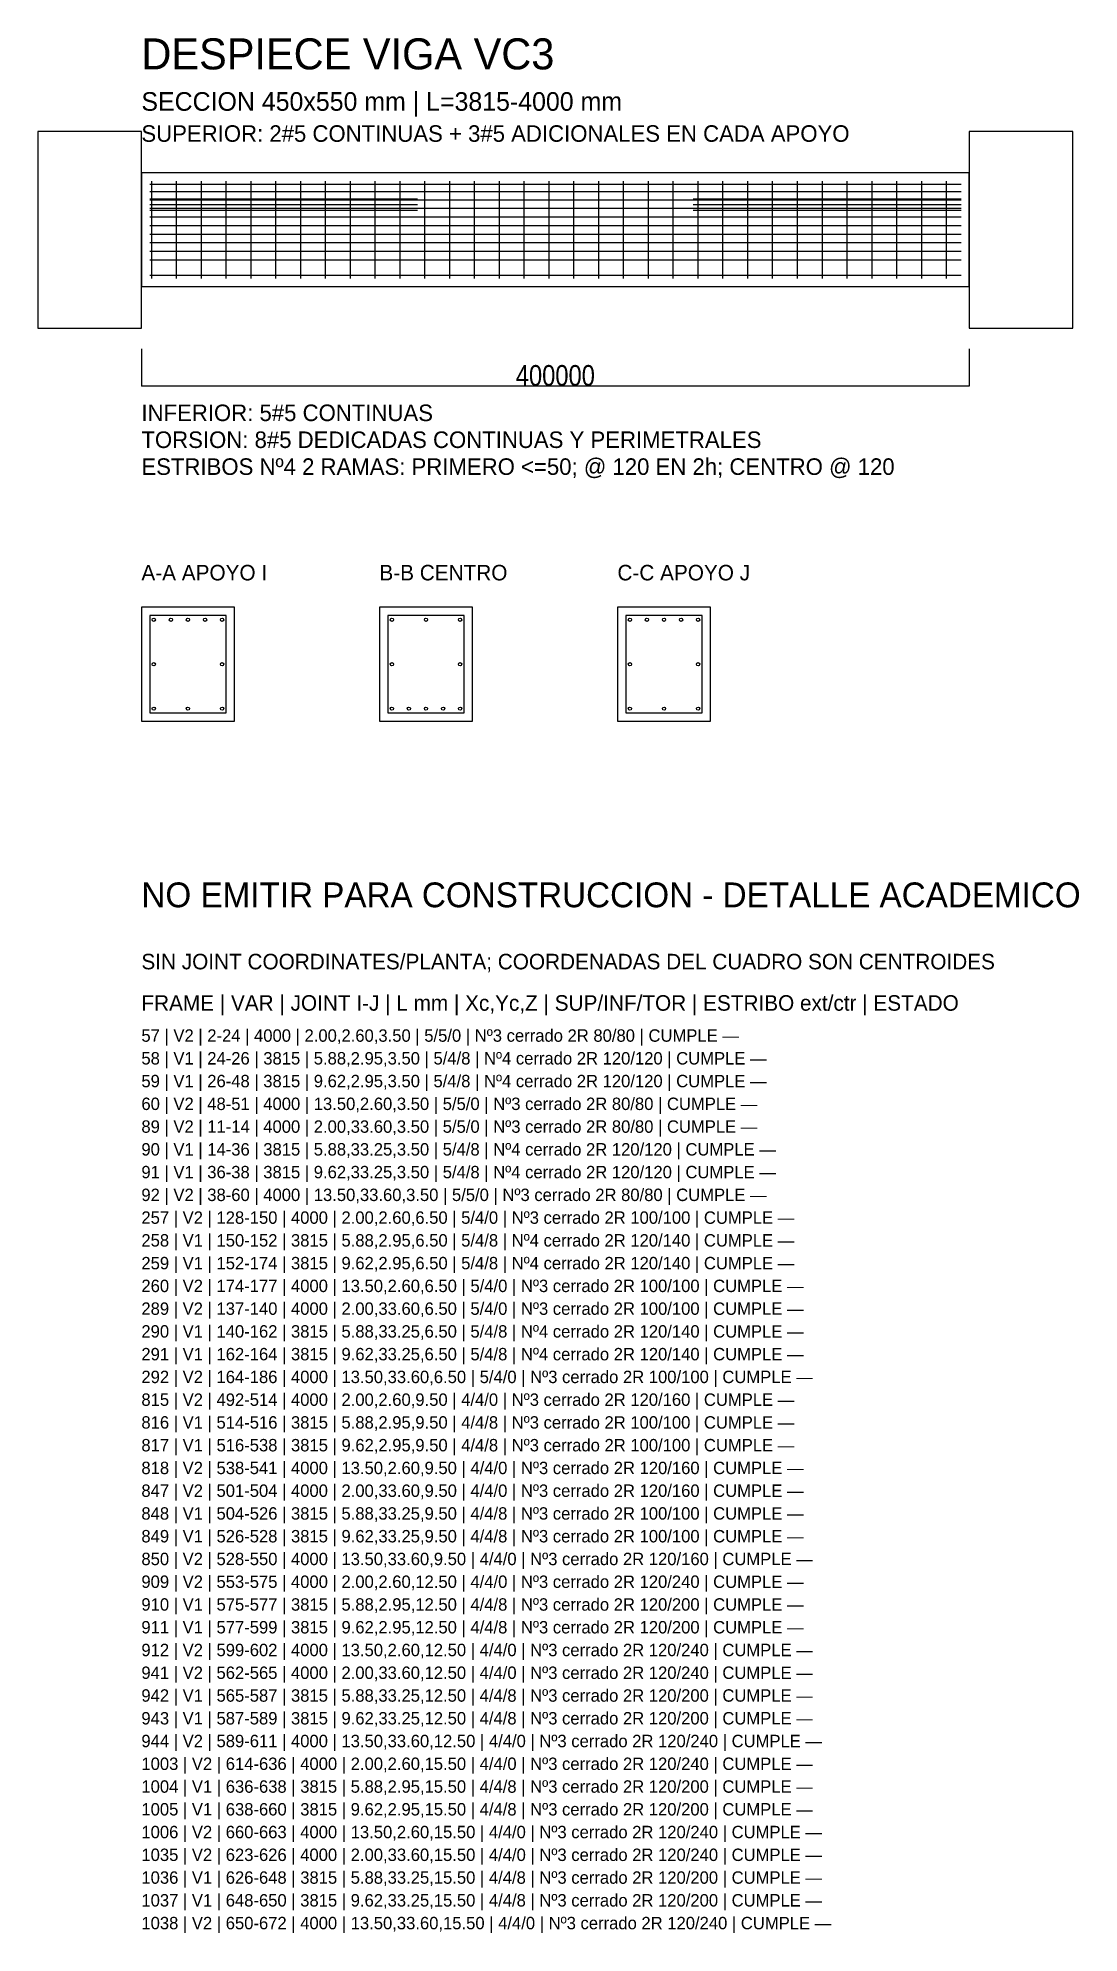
# Model space of a CAD drawing. Header units: metres. Extents: x -500 to 4530, y -7958 to 1202.
import ezdxf

# ---------------------------------------------------------------- set-up
doc = ezdxf.new("R2010")
doc.units = ezdxf.units.M
for name, color, linetype in [('ACERO_INF', 1, 'Continuous'), ('ACERO_SUP', 5, 'Continuous'), ('ACERO_TOR', 30, 'Continuous'), ('ALERTA', 1, 'Continuous'), ('CONTORNO', 7, 'Continuous'), ('COTAS', 3, 'Continuous'), ('ESTRIBOS', 8, 'Continuous'), ('TEXTO', 7, 'Continuous')]:
    doc.layers.add(name, color=color, linetype=linetype)
doc.styles.add('OpenSansCondensed-Light', font='OpenSansCondensed-Light.ttf')
doc.dimstyles.new('EZDXF', dxfattribs={"dimtxt": 0.25, "dimasz": 0.175, "dimexe": 0.375, "dimexo": 0.125, "dimgap": 0.1, "dimtad": 1, "dimlfac": 100, "dimzin": 12, "dimdsep": 46, "dimtxsty": 'OpenSansCondensed-Light', "dimblk": 'ARCHTICK', "dimcen": 2.5, "dimazin": 3, "dimtfac": 0.5, "dimtmove": 2, "dimatfit": 3})

# ---------------------------------------------------------------- blocks, each defined once
blk = doc.blocks.new('_ARCHTICK')
at = {"color": 0, "linetype": 'BYBLOCK', "const_width": 0.15}
blk.add_lwpolyline([(-0.5, -0.5), (0.5, 0.5)], dxfattribs=at)

msp = doc.modelspace()

# ---------------------------------------------------------------- linework, layer by layer
at = {"layer": 'ACERO_INF'}
msp.add_line((40, 55), (3960, 55), dxfattribs=at)
msp.add_line((40, 55), (3960, 55), dxfattribs=at)
msp.add_line((40, 55), (3960, 55), dxfattribs=at)
msp.add_line((40, 55), (3960, 55), dxfattribs=at)
msp.add_line((40, 55), (3960, 55), dxfattribs=at)
for centre in [(60, -2040), (390, -2040), (1210, -2040), (1292.5, -2040), (1375, -2040), (1457.5, -2040), (1540, -2040), (2360, -2040), (2690, -2040)]:
    msp.add_circle(centre, 7.95, dxfattribs=at)
at = {"layer": 'ACERO_SUP'}
for p, q in [((40, 495), (3960, 495)), ((40, 460), (3960, 460)), ((40, 425), (1333.33333, 425)), ((40, 397), (1333.33333, 397)), ((40, 369), (1333.33333, 369)), ((2666.66667, 425), (3960, 425)), ((2666.66667, 397), (3960, 397)), ((2666.66667, 369), (3960, 369))]:
    msp.add_line(p, q, dxfattribs=at)
for centre in [(60, -1610), (142.5, -1610), (225, -1610), (307.5, -1610), (390, -1610), (1210, -1610), (1540, -1610), (2360, -1610), (2442.5, -1610), (2525, -1610), (2607.5, -1610), (2690, -1610)]:
    msp.add_circle(centre, 7.95, dxfattribs=at)
at = {"layer": 'ACERO_TOR'}
for p, q in [((40, 420), (3960, 420)), ((40, 378.57143), (3960, 378.57143)), ((40, 337.14286), (3960, 337.14286)), ((40, 295.71429), (3960, 295.71429)), ((40, 254.28571), (3960, 254.28571)), ((40, 212.85714), (3960, 212.85714)), ((40, 171.42857), (3960, 171.42857)), ((40, 130), (3960, 130))]:
    msp.add_line(p, q, dxfattribs=at)
for centre in [(60, -1610), (225, -1610), (390, -1610), (1210, -1610), (1375, -1610), (1540, -1610), (2360, -1610), (2525, -1610), (2690, -1610), (60, -1825), (390, -1825), (1210, -1825), (1540, -1825), (2360, -1825), (2690, -1825), (60, -2040), (225, -2040), (390, -2040), (1210, -2040), (1375, -2040), (1540, -2040), (2360, -2040), (2525, -2040), (2690, -2040)]:
    msp.add_circle(centre, 7.95, dxfattribs=at)
at = {"layer": 'CONTORNO'}
for points in [[(-500, -200), (0, -200), (0, 750), (-500, 750)], [(4000, -200), (4500, -200), (4500, 750), (4000, 750)], [(0, 0), (4000, 0), (4000, 550), (0, 550)], [(0, -2100), (450, -2100), (450, -1550), (0, -1550)], [(1150, -2100), (1600, -2100), (1600, -1550), (1150, -1550)], [(2300, -2100), (2750, -2100), (2750, -1550), (2300, -1550)]]:
    msp.add_lwpolyline(points, close=True, dxfattribs=at)
at = {"layer": 'ESTRIBOS'}
for p, q in [((50, 40), (50, 510)), ((170, 40), (170, 510)), ((290, 40), (290, 510)), ((410, 40), (410, 510)), ((530, 40), (530, 510)), ((650, 40), (650, 510)), ((770, 40), (770, 510)), ((890, 40), (890, 510)), ((1010, 40), (1010, 510)), ((1130, 40), (1130, 510)), ((1250, 40), (1250, 510)), ((1370, 40), (1370, 510)), ((1490, 40), (1490, 510)), ((1610, 40), (1610, 510)), ((1730, 40), (1730, 510)), ((1850, 40), (1850, 510)), ((1970, 40), (1970, 510)), ((2090, 40), (2090, 510)), ((2210, 40), (2210, 510)), ((2330, 40), (2330, 510)), ((2450, 40), (2450, 510)), ((2570, 40), (2570, 510)), ((2690, 40), (2690, 510)), ((2810, 40), (2810, 510)), ((2930, 40), (2930, 510)), ((3050, 40), (3050, 510)), ((3170, 40), (3170, 510)), ((3290, 40), (3290, 510)), ((3410, 40), (3410, 510)), ((3530, 40), (3530, 510)), ((3650, 40), (3650, 510)), ((3770, 40), (3770, 510)), ((3890, 40), (3890, 510))]:
    msp.add_line(p, q, dxfattribs=at)
for points in [[(40, -2060), (410, -2060), (410, -1590), (40, -1590)], [(1190, -2060), (1560, -2060), (1560, -1590), (1190, -1590)], [(2340, -2060), (2710, -2060), (2710, -1590), (2340, -1590)]]:
    msp.add_lwpolyline(points, close=True, dxfattribs=at)

# ---------------------------------------------------------------- texts
at = {"layer": 'ACERO_INF'}
msp.add_text('INFERIOR: 5#5 CONTINUAS', height=80, dxfattribs=at).set_placement((0, -650))
at = {"layer": 'ACERO_SUP'}
msp.add_text('SUPERIOR: 2#5 CONTINUAS + 3#5 ADICIONALES EN CADA APOYO', height=80, dxfattribs=at).set_placement((0, 700))
at = {"layer": 'ACERO_TOR'}
msp.add_text('TORSION: 8#5 DEDICADAS CONTINUAS Y PERIMETRALES', height=80, dxfattribs=at).set_placement((0, -780))
at = {"layer": 'ALERTA'}
for s, height, p in [('NO EMITIR PARA CONSTRUCCION - DETALLE ACADEMICO', 120, (0, -3000)), ('SIN JOINT COORDINATES/PLANTA; COORDENADAS DEL CUADRO SON CENTROIDES', 75, (0, -3300))]:
    msp.add_text(s, height=height, dxfattribs=at).set_placement(p)
at = {"layer": 'TEXTO'}
for s, height, p in [('DESPIECE VIGA VC3', 150, (0, 1050)), ('SECCION 450x550 mm | L=3815-4000 mm', 90, (0, 850)), ('ESTRIBOS Nº4 2 RAMAS: PRIMERO <=50; @ 120 EN 2h; CENTRO @ 120', 80, (0, -910)), ('A-A APOYO I', 75, (0, -1420)), ('B-B CENTRO', 75, (1150, -1420)), ('C-C APOYO J', 75, (2300, -1420)), ('FRAME | VAR | JOINT I-J | L mm | Xc,Yc,Z | SUP/INF/TOR | ESTRIBO ext/ctr | ESTADO', 75, (0, -3500)), ('57 | V2 | 2-24 | 4000 | 2.00,2.60,3.50 | 5/5/0 | Nº3 cerrado 2R 80/80 | CUMPLE —', 60, (0, -3650)), ('58 | V1 | 24-26 | 3815 | 5.88,2.95,3.50 | 5/4/8 | Nº4 cerrado 2R 120/120 | CUMPLE —', 60, (0, -3760)), ('59 | V1 | 26-48 | 3815 | 9.62,2.95,3.50 | 5/4/8 | Nº4 cerrado 2R 120/120 | CUMPLE —', 60, (0, -3870)), ('60 | V2 | 48-51 | 4000 | 13.50,2.60,3.50 | 5/5/0 | Nº3 cerrado 2R 80/80 | CUMPLE —', 60, (0, -3980)), ('89 | V2 | 11-14 | 4000 | 2.00,33.60,3.50 | 5/5/0 | Nº3 cerrado 2R 80/80 | CUMPLE —', 60, (0, -4090)), ('90 | V1 | 14-36 | 3815 | 5.88,33.25,3.50 | 5/4/8 | Nº4 cerrado 2R 120/120 | CUMPLE —', 60, (0, -4200)), ('91 | V1 | 36-38 | 3815 | 9.62,33.25,3.50 | 5/4/8 | Nº4 cerrado 2R 120/120 | CUMPLE —', 60, (0, -4310)), ('92 | V2 | 38-60 | 4000 | 13.50,33.60,3.50 | 5/5/0 | Nº3 cerrado 2R 80/80 | CUMPLE —', 60, (0, -4420)), ('257 | V2 | 128-150 | 4000 | 2.00,2.60,6.50 | 5/4/0 | Nº3 cerrado 2R 100/100 | CUMPLE —', 60, (0, -4530)), ('258 | V1 | 150-152 | 3815 | 5.88,2.95,6.50 | 5/4/8 | Nº4 cerrado 2R 120/140 | CUMPLE —', 60, (0, -4640)), ('259 | V1 | 152-174 | 3815 | 9.62,2.95,6.50 | 5/4/8 | Nº4 cerrado 2R 120/140 | CUMPLE —', 60, (0, -4750)), ('260 | V2 | 174-177 | 4000 | 13.50,2.60,6.50 | 5/4/0 | Nº3 cerrado 2R 100/100 | CUMPLE —', 60, (0, -4860)), ('289 | V2 | 137-140 | 4000 | 2.00,33.60,6.50 | 5/4/0 | Nº3 cerrado 2R 100/100 | CUMPLE —', 60, (0, -4970)), ('290 | V1 | 140-162 | 3815 | 5.88,33.25,6.50 | 5/4/8 | Nº4 cerrado 2R 120/140 | CUMPLE —', 60, (0, -5080)), ('291 | V1 | 162-164 | 3815 | 9.62,33.25,6.50 | 5/4/8 | Nº4 cerrado 2R 120/140 | CUMPLE —', 60, (0, -5190)), ('292 | V2 | 164-186 | 4000 | 13.50,33.60,6.50 | 5/4/0 | Nº3 cerrado 2R 100/100 | CUMPLE —', 60, (0, -5300)), ('815 | V2 | 492-514 | 4000 | 2.00,2.60,9.50 | 4/4/0 | Nº3 cerrado 2R 120/160 | CUMPLE —', 60, (0, -5410)), ('816 | V1 | 514-516 | 3815 | 5.88,2.95,9.50 | 4/4/8 | Nº3 cerrado 2R 100/100 | CUMPLE —', 60, (0, -5520)), ('817 | V1 | 516-538 | 3815 | 9.62,2.95,9.50 | 4/4/8 | Nº3 cerrado 2R 100/100 | CUMPLE —', 60, (0, -5630)), ('818 | V2 | 538-541 | 4000 | 13.50,2.60,9.50 | 4/4/0 | Nº3 cerrado 2R 120/160 | CUMPLE —', 60, (0, -5740)), ('847 | V2 | 501-504 | 4000 | 2.00,33.60,9.50 | 4/4/0 | Nº3 cerrado 2R 120/160 | CUMPLE —', 60, (0, -5850)), ('848 | V1 | 504-526 | 3815 | 5.88,33.25,9.50 | 4/4/8 | Nº3 cerrado 2R 100/100 | CUMPLE —', 60, (0, -5960)), ('849 | V1 | 526-528 | 3815 | 9.62,33.25,9.50 | 4/4/8 | Nº3 cerrado 2R 100/100 | CUMPLE —', 60, (0, -6070)), ('850 | V2 | 528-550 | 4000 | 13.50,33.60,9.50 | 4/4/0 | Nº3 cerrado 2R 120/160 | CUMPLE —', 60, (0, -6180)), ('909 | V2 | 553-575 | 4000 | 2.00,2.60,12.50 | 4/4/0 | Nº3 cerrado 2R 120/240 | CUMPLE —', 60, (0, -6290)), ('910 | V1 | 575-577 | 3815 | 5.88,2.95,12.50 | 4/4/8 | Nº3 cerrado 2R 120/200 | CUMPLE —', 60, (0, -6400)), ('911 | V1 | 577-599 | 3815 | 9.62,2.95,12.50 | 4/4/8 | Nº3 cerrado 2R 120/200 | CUMPLE —', 60, (0, -6510)), ('912 | V2 | 599-602 | 4000 | 13.50,2.60,12.50 | 4/4/0 | Nº3 cerrado 2R 120/240 | CUMPLE —', 60, (0, -6620)), ('941 | V2 | 562-565 | 4000 | 2.00,33.60,12.50 | 4/4/0 | Nº3 cerrado 2R 120/240 | CUMPLE —', 60, (0, -6730)), ('942 | V1 | 565-587 | 3815 | 5.88,33.25,12.50 | 4/4/8 | Nº3 cerrado 2R 120/200 | CUMPLE —', 60, (0, -6840)), ('943 | V1 | 587-589 | 3815 | 9.62,33.25,12.50 | 4/4/8 | Nº3 cerrado 2R 120/200 | CUMPLE —', 60, (0, -6950)), ('944 | V2 | 589-611 | 4000 | 13.50,33.60,12.50 | 4/4/0 | Nº3 cerrado 2R 120/240 | CUMPLE —', 60, (0, -7060)), ('1003 | V2 | 614-636 | 4000 | 2.00,2.60,15.50 | 4/4/0 | Nº3 cerrado 2R 120/240 | CUMPLE —', 60, (0, -7170)), ('1004 | V1 | 636-638 | 3815 | 5.88,2.95,15.50 | 4/4/8 | Nº3 cerrado 2R 120/200 | CUMPLE —', 60, (0, -7280)), ('1005 | V1 | 638-660 | 3815 | 9.62,2.95,15.50 | 4/4/8 | Nº3 cerrado 2R 120/200 | CUMPLE —', 60, (0, -7390)), ('1006 | V2 | 660-663 | 4000 | 13.50,2.60,15.50 | 4/4/0 | Nº3 cerrado 2R 120/240 | CUMPLE —', 60, (0, -7500)), ('1035 | V2 | 623-626 | 4000 | 2.00,33.60,15.50 | 4/4/0 | Nº3 cerrado 2R 120/240 | CUMPLE —', 60, (0, -7610)), ('1036 | V1 | 626-648 | 3815 | 5.88,33.25,15.50 | 4/4/8 | Nº3 cerrado 2R 120/200 | CUMPLE —', 60, (0, -7720)), ('1037 | V1 | 648-650 | 3815 | 9.62,33.25,15.50 | 4/4/8 | Nº3 cerrado 2R 120/200 | CUMPLE —', 60, (0, -7830)), ('1038 | V2 | 650-672 | 4000 | 13.50,33.60,15.50 | 4/4/0 | Nº3 cerrado 2R 120/240 | CUMPLE —', 60, (0, -7940))]:
    msp.add_text(s, height=height, dxfattribs=at).set_placement(p)

# ---------------------------------------------------------------- dimensions: what is measured, and where the dimension line sits
at = {"layer": 'COTAS'}
msp.add_linear_dim(base=(0, -480), p1=(0, -300), p2=(4000, -300), dimstyle='EZDXF', override={"dimtxt": 100}, dxfattribs=at).render()

doc.saveas('drawing.dxf')
